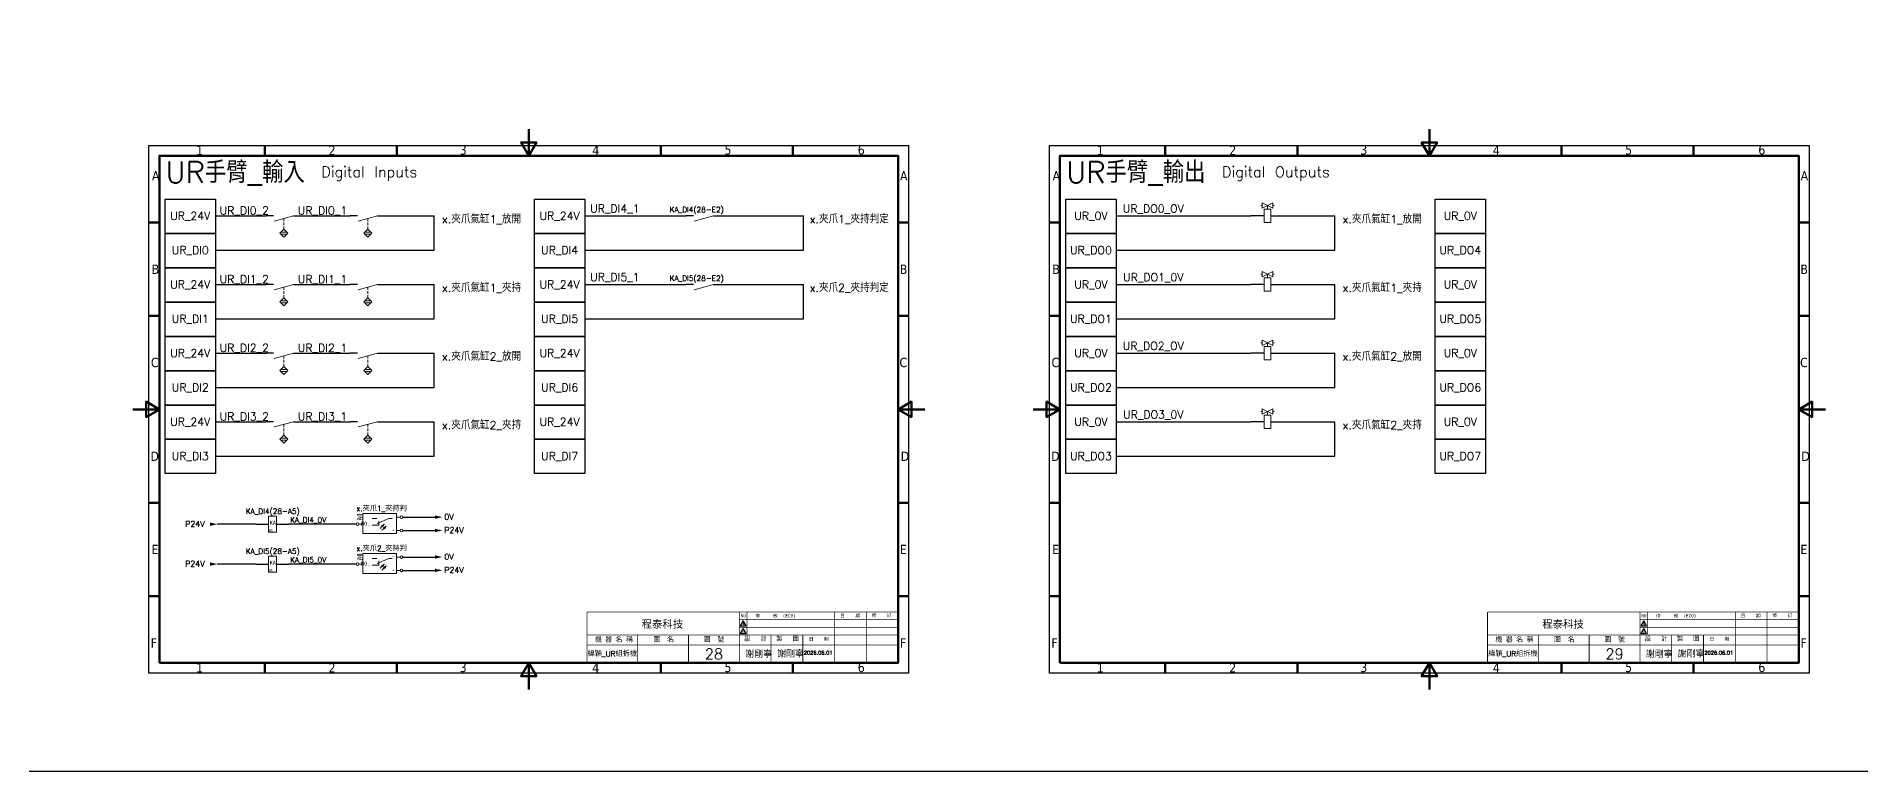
# Model space of a CAD drawing. Header units: millimetres. Extents: x -782 to 3702, y -797 to 1013.
# Drawn here: x 2385 to 3069, y 10 to 285 of the extents above; entities that cross this region are included whole.
import ezdxf

# ---------------------------------------------------------------- set-up
doc = ezdxf.new("R2010")
doc.units = ezdxf.units.MM
for name, color, linetype in [('5', 7, 'Continuous'), ('MAIN', 7, 'Continuous'), ('TEXT', 7, 'Continuous')]:
    doc.layers.add(name, color=color, linetype=linetype)
doc.layers.add('圖框 (ISO)', color=7, linetype='Continuous', lineweight=70)
doc.styles.add('CHINESE', font='complex.shx', dxfattribs={"bigfont": 'chineset.shx'})
doc.styles.add('RUBONM', font='COMPLEX.shx', dxfattribs={"bigfont": 'chineset.shx'})
doc.styles.get("Standard").update_dxf_attribs({"font": 'txt.shx', "height": 2, "bigfont": 'chineset.shx'})
doc.styles.add('STYLE1', font='', dxfattribs={"height": 30})
doc.styles.add('符號名稱2.0', font='kaiu.ttf', dxfattribs={"height": 2})
doc.styles.add('符號字型1.0', font='kaiu.ttf', dxfattribs={"height": 1})
doc.styles.add('註記文字 (ISO)', font='tahoma.ttf')
doc.styles.get('STYLE1').set_extended_font_data('MingLiU')

# ---------------------------------------------------------------- blocks, each defined once
blk = doc.blocks.new('A$C0CEA0B25')
for p, q in [((6.1, 203.9), (290.9, 203.9)), ((6.1, 6.1), (6.1, 203.9)), ((290.9, 203.9), (290.9, 6.1)), ((290.9, 6.1), (6.1, 6.1))]:
    blk.add_line(p, q)
at = {"const_width": 0.286}
for points in [[(170.31, 29.05), (287, 29.05)], [(170.31, 29.05), (170.31, 10)], [(227.47, 29.05), (227.47, 10)], [(230.32, 29.05), (230.32, 20.48)], [(263.19, 29.05), (263.19, 10)], [(275.09, 29.05), (275.09, 10)], [(170.31, 20.48), (287, 20.48)], [(189.36, 20.48), (189.36, 10)], [(208.41, 20.48), (208.41, 10)], [(227.47, 26.19), (287, 26.19)], [(227.47, 23.34), (287, 23.34)], [(239.37, 20.48), (239.37, 10)], [(251.28, 20.48), (251.28, 10)], [(170.31, 16.67), (287, 16.67)], [(170.31, 10), (287, 10)]]:
    blk.add_lwpolyline(points, dxfattribs=at)
at = {"layer": '5'}
for points in [[(229.98, 23.91), (228.9, 25.79), (227.81, 23.91)], [(229.98, 21.05), (228.9, 22.93), (227.81, 21.05)]]:
    blk.add_lwpolyline(points, close=True, dxfattribs=at)
at = {"layer": '圖框 (ISO)'}
for p, q in [((49.5, 200), (49.5, 203.9)), ((99, 200), (99, 203.9)), ((198, 200), (198, 203.9)), ((247.5, 200), (247.5, 203.9)), ((10, 175), (6.1, 175)), ((287, 175), (290.9, 175)), ((10, 140), (6.1, 140)), ((287, 140), (290.9, 140)), ((10, 70), (6.1, 70)), ((287, 70), (290.9, 70)), ((10, 35), (6.1, 35)), ((287, 35), (290.9, 35)), ((49.5, 10), (49.5, 6.1)), ((49.5, 6.1), (49.5, 10)), ((99, 10), (99, 6.1)), ((198, 10), (198, 6.1)), ((247.5, 10), (247.5, 6.1))]:
    blk.add_line(p, q, dxfattribs=at)
at = {"layer": '圖框 (ISO)', "flags": 128}
for points in [[(148.5, 210), (148.5, 200), (145.61, 205), (151.39, 205), (148.5, 200)], [(10, 10), (10, 200), (287, 200), (287, 10), (10, 10)], [(0, 105), (10, 105), (5, 107.89), (5, 102.11), (10, 105)], [(297, 105), (287, 105), (292, 107.89), (292, 102.11), (287, 105)], [(148.5, 0), (148.5, 10), (145.61, 5), (151.39, 5), (148.5, 10)]]:
    blk.add_lwpolyline(points, dxfattribs=at)
at = {"layer": '5'}
for s, height, style, p in [('NO', 1.238, 'STYLE1', (227.98, 27.05)), ('修     改  (ECO)', 1.2383, 'STYLE1', (233.51, 27.05)), ('日    期', 1.238, 'STYLE1', (265.33, 27.05)), ('修    訂', 1.238, 'STYLE1', (277.17, 27.21)), ('2', 1.14, 'STYLE1', (228.5, 21.31)), ('1', 1.14, 'STYLE1', (228.5, 24.17)), ('機 器 名 稱', 1.905, 'RUBONM', (173.3, 17.71)), ('圖  名', 1.905, 'RUBONM', (195.24, 17.71)), ('圖  號', 1.905, 'RUBONM', (214.09, 17.71)), ('設   計', 1.705, 'RUBONM', (229.32, 18.12)), ('製   圖', 1.705, 'RUBONM', (241.32, 18.12)), ('日    期', 1.238, 'STYLE1', (253.59, 18.36))]:
    blk.add_text(s, height=height, dxfattribs=dict(at, style=style)).set_placement(p)
at = {"layer": 'TEXT', "style": 'STYLE1'}
blk.add_text('程泰科技', height=2.858, dxfattribs=at).set_placement((190.84, 23.14))
at = {"layer": '圖框 (ISO)', "char_height": 3.5, "attachment_point": 7, "style": '註記文字 (ISO)'}
for s, insert in [('1', (23.78, 200.33)), ('2', (73.44, 200.33)), ('3', (122.6, 200.4)), ('4', (172.33, 200.33)), ('5', (221.88, 200.4)), ('6', (271.85, 200.4)), ('A', (7.21, 190.75)), ('A', (287.71, 190.75)), ('B', (7.11, 155.75)), ('B', (287.62, 155.75)), ('C', (6.83, 120.75)), ('C', (287.5, 120.75)), ('D', (6.67, 85.69)), ('D', (287.97, 85.69)), ('E', (7.04, 50.75)), ('E', (287.62, 50.75)), ('F', (6.77, 15.75)), ('F', (287.64, 15.75)), ('1', (23.78, 6.43)), ('2', (73.44, 6.43)), ('3', (122.6, 6.5)), ('4', (172.33, 6.43)), ('5', (221.88, 6.5)), ('6', (271.85, 6.5))]:
    blk.add_mtext(s, dxfattribs=dict(at, insert=insert))
blk = doc.blocks.new('圖框1')
blk.add_blockref('A$C0CEA0B25', (0, 0))
at = {"color": 7, "ltscale": 2, "insert": (179.84, 13.33), "char_height": 2, "attachment_point": 5}
blk.add_mtext_dynamic_manual_height_columns('緯穎_UR組拆機', width=19.0512, gutter_width=10, heights=[0], dxfattribs=at)
at = {"ltscale": 2, "attachment_point": 1}
for s, insert, char_height in [('謝剛寧', (229.64, 14.49), 2.5), ('謝剛寧', (241.61, 14.58), 2.5), ('2026.06.01', (251.63, 14.49), 1.4)]:
    blk.add_mtext(s, dxfattribs=dict(at, insert=insert, char_height=char_height))
blk = doc.blocks.new('A$C766203F7')
at = {"color": 0, "linetype": 'ByBlock'}
for p, q in [((2.81, 0), (0, 0)), ((10.31, 0), (12.5, 0))]:
    blk.add_line(p, q, dxfattribs=at)
at = {"color": 0, "linetype": 'ByBlock', "lineweight": 13}
for p, q in [((10.31, 0), (2.97, -1.98)), ((6.64, -5.04), (5.14, -6.54)), ((5.14, -6.54), (6.64, -8.04)), ((5.52, -6.17), (7.77, -6.17)), ((6.64, -2.04), (6.64, -0.99)), ((6.64, -3.54), (6.64, -2.49)), ((6.64, -5.04), (6.64, -3.99)), ((8.14, -6.54), (6.64, -5.04)), ((6.64, -8.04), (8.14, -6.54)), ((5.52, -6.92), (7.77, -6.92))]:
    blk.add_line(p, q, dxfattribs=at)
blk = doc.blocks.new('A$C22F94081')
at = {"color": 0, "linetype": 'ByBlock', "lineweight": 13}
for p, q in [((15.17, 1.32), (2.5, 1.32)), ((2.5, 1.32), (2.5, -6.18)), ((15.17, -6.18), (15.17, 1.32)), ((16.5, 0), (15.17, 0)), ((1, -2.66), (2.5, -2.66)), ((2.5, -6.18), (15.17, -6.18)), ((7.71, -0.52), (6.02, -0.52)), ((8.52, -3.02), (6.02, -3.02)), ((12.21, -0.52), (7.89, -2.39)), ((8.52, -1.46), (8.52, -3.02)), ((9.51, -3.64), (8.94, -4.21)), ((9.79, -3.36), (9.51, -3.64)), ((10.5, -2.65), (9.58, -3.15)), ((10, -3.57), (9.58, -3.15)), ((10.21, -4.35), (9.65, -4.91)), ((10.5, -2.65), (9.79, -3.36)), ((9.79, -3.36), (9.93, -3.5)), ((9.93, -3.5), (10, -3.57)), ((10.5, -2.65), (10, -3.57)), ((10.5, -4.06), (10.21, -4.35)), ((11.2, -3.36), (10.28, -3.85)), ((10.71, -4.28), (10.28, -3.85)), ((11.2, -3.36), (10.5, -4.06)), ((10.5, -4.06), (10.64, -4.21)), ((10.64, -4.21), (10.71, -4.28)), ((11.2, -3.36), (10.71, -4.28)), ((12.21, -0.52), (13.52, -0.52)), ((16.5, -5), (15.17, -5))]:
    blk.add_line(p, q, dxfattribs=at)
for centre in [(17, 0), (0.5, -2.66), (17, -5)]:
    blk.add_circle(centre, 0.5, dxfattribs=at)
for points in [[(10.5, -2.65), (10, -3.57), (9.58, -3.15)], [(11.2, -3.36), (10.71, -4.28), (10.28, -3.85)]]:
    blk.add_solid(points, dxfattribs=at)
at = {"color": 0, "linetype": 'ByBlock', "lineweight": 13, "style": '符號字型1.0'}
for s, p in [('_', (13.44, 0.21)), ('+', (13.61, -5.4))]:
    blk.add_text(s, height=1, dxfattribs=at).set_placement(p)
at = {"ltscale": 2, "insert": (5.34, -1.71), "char_height": 1.5, "width": 2.0159, "attachment_point": 3}
blk.add_mtext('{\\fDFKai-SB|b0|i0|c136|p65;NO.}', dxfattribs=at)
blk = doc.blocks.new('箭號')
at = {"layer": 'MAIN'}
blk.add_lwpolyline([(0, 0, 2, 0, 0), (0, -4.5, 0, 0, 0)], format="xyseb", dxfattribs=at)
blk = doc.blocks.new('A$C0D911DAA')
at = {"color": 0, "linetype": 'ByBlock'}
for p, q in [((0, 0), (4.75, 0)), ((7.75, 0), (12.5, 0))]:
    blk.add_line(p, q, dxfattribs=at)
at = {"color": 0, "linetype": 'ByBlock', "lineweight": 13}
for p, q in [((7.75, 3), (4.75, 3)), ((4.75, 3), (4.75, -3)), ((7.75, -3), (7.75, 3)), ((4.75, -3), (7.75, -3))]:
    blk.add_line(p, q, dxfattribs=at)
at = {"color": 0, "linetype": 'ByBlock', "lineweight": -2, "insert": (5.22, 1.28), "char_height": 1.5, "attachment_point": 1, "style": '符號名稱2.0'}
blk.add_mtext('KA', dxfattribs=at)
at = {"color": 0, "linetype": 'ByBlock', "lineweight": -2, "insert": (4.85, -1.77), "char_height": 1, "width": 7.0222, "attachment_point": 1, "style": '符號名稱2.0'}
blk.add_mtext('DC', dxfattribs=at)
blk = doc.blocks.new('A$C2EAA752C')
at = {"color": 0, "linetype": 'ByBlock'}
for p, q in [((2.81, 0), (0, 0)), ((10.31, 0), (12.5, 0))]:
    blk.add_line(p, q, dxfattribs=at)
at = {"color": 0, "linetype": 'ByBlock', "lineweight": 13}
blk.add_line((10.31, 0), (2.97, -1.98), dxfattribs=at)
blk = doc.blocks.new('A$C7847020D')
at = {"color": 0, "linetype": 'ByBlock'}
for p, q in [((5, 0), (0, 0)), ((7.5, 0), (12.5, 0))]:
    blk.add_line(p, q, dxfattribs=at)
at = {"color": 0, "linetype": 'ByBlock', "lineweight": 13}
for p, q in [((4.25, 3.8), (3.75, 3.8)), ((4.25, 2.8), (4.25, 4.8)), ((4.25, 4.8), (8.25, 2.8)), ((8.25, 4.8), (4.25, 2.8)), ((5, -2.5), (5, 2.5)), ((5, 2.5), (7.5, 2.5)), ((6.25, 2.51), (6.25, 3.8)), ((6.25, 3.3), (6.25, 3.8)), ((7.5, 2.5), (7.5, -2.5)), ((8.25, 2.8), (8.25, 4.8)), ((8.25, 3.8), (8.75, 3.8)), ((7.5, -2.5), (5, -2.5))]:
    blk.add_line(p, q, dxfattribs=at)

msp = doc.modelspace()

# ---------------------------------------------------------------- linework, layer by layer
at = {"color": 7, "ltscale": 2}
for p, q in [((2451.98, 218.16), (2470.98, 218.16)), ((2483.48, 218.16), (2502.49, 218.16)), ((2514.99, 218.16), (2533.99, 218.16)), ((2533.99, 205.3), (2533.99, 218.16)), ((2590.48, 218.16), (2628.49, 218.16)), ((2640.99, 218.16), (2672.49, 218.16)), ((2672.49, 205.3), (2672.49, 218.16)), ((2789.68, 218.16), (2821.19, 218.16)), ((2821.19, 218.16), (2840.19, 218.16)), ((2852.69, 218.16), (2871.7, 218.16)), ((2871.7, 205.3), (2871.7, 218.16)), ((2451.98, 205.3), (2533.99, 205.3)), ((2590.48, 205.3), (2672.49, 205.3)), ((2789.68, 205.3), (2871.7, 205.3)), ((2451.98, 192.43), (2470.98, 192.43)), ((2483.48, 192.43), (2502.49, 192.43)), ((2514.99, 192.43), (2533.99, 192.43)), ((2533.99, 179.57), (2533.99, 192.43)), ((2590.48, 192.43), (2628.49, 192.43)), ((2640.99, 192.43), (2672.49, 192.43)), ((2672.49, 179.57), (2672.49, 192.43)), ((2789.68, 192.43), (2821.19, 192.43)), ((2821.19, 192.43), (2840.19, 192.43)), ((2852.69, 192.43), (2871.7, 192.43)), ((2871.7, 179.57), (2871.7, 192.43)), ((2451.98, 179.57), (2533.99, 179.57)), ((2590.48, 179.57), (2672.49, 179.57)), ((2789.68, 179.57), (2871.7, 179.57)), ((2451.98, 166.71), (2470.98, 166.71)), ((2483.48, 166.71), (2502.49, 166.71)), ((2514.99, 166.71), (2533.99, 166.71)), ((2533.99, 153.85), (2533.99, 166.71)), ((2789.68, 166.71), (2821.19, 166.71)), ((2821.19, 166.71), (2840.19, 166.71)), ((2852.69, 166.71), (2871.7, 166.71)), ((2871.7, 153.85), (2871.7, 166.71)), ((2451.98, 153.85), (2533.99, 153.85)), ((2789.68, 153.85), (2871.7, 153.85)), ((2451.98, 140.99), (2470.98, 140.99)), ((2483.48, 140.99), (2502.49, 140.99)), ((2514.99, 140.99), (2533.99, 140.99)), ((2533.99, 128.13), (2533.99, 140.99)), ((2789.68, 140.99), (2821.19, 140.99)), ((2821.19, 140.99), (2840.19, 140.99)), ((2852.69, 140.99), (2871.7, 140.99)), ((2871.7, 128.13), (2871.7, 140.99)), ((2451.98, 128.13), (2533.99, 128.13)), ((2789.68, 128.13), (2871.7, 128.13)), ((2522.25, 105.24), (2534.33, 105.24)), ((2467.09, 102.58), (2452.78, 102.58)), ((2504.75, 102.58), (2479.59, 102.58)), ((2522.25, 100.24), (2534.33, 100.24)), ((2522.25, 90.29), (2534.33, 90.29)), ((2467.09, 87.63), (2452.78, 87.63)), ((2504.75, 87.63), (2479.59, 87.63)), ((2522.25, 85.29), (2534.33, 85.29))]:
    msp.add_line(p, q, dxfattribs=at)
at = {"ltscale": 2}
msp.add_lwpolyline([(32.39, 781.23), (3435.22, 781.23), (3435.22, 9.94), (32.39, 9.94)], close=True, dxfattribs=at)
for points in [[(2433.13, 224.42), (2451.98, 224.42), (2451.98, 211.55), (2433.13, 211.55)], [(2571.63, 224.42), (2590.48, 224.42), (2590.48, 211.55), (2571.63, 211.55)], [(2770.84, 224.42), (2789.68, 224.42), (2789.68, 211.55), (2770.84, 211.55)], [(2909.34, 224.42), (2928.18, 224.42), (2928.18, 211.55), (2909.34, 211.55)], [(2433.13, 211.55), (2451.98, 211.55), (2451.98, 198.69), (2433.13, 198.69)], [(2571.63, 211.55), (2590.48, 211.55), (2590.48, 198.69), (2571.63, 198.69)], [(2770.84, 211.55), (2789.68, 211.55), (2789.68, 198.69), (2770.84, 198.69)], [(2909.34, 211.55), (2928.18, 211.55), (2928.18, 198.69), (2909.34, 198.69)], [(2433.13, 198.69), (2451.98, 198.69), (2451.98, 185.83), (2433.13, 185.83)], [(2571.63, 198.69), (2590.48, 198.69), (2590.48, 185.83), (2571.63, 185.83)], [(2770.84, 198.69), (2789.68, 198.69), (2789.68, 185.83), (2770.84, 185.83)], [(2909.34, 198.69), (2928.18, 198.69), (2928.18, 185.83), (2909.34, 185.83)], [(2433.13, 185.83), (2451.98, 185.83), (2451.98, 172.97), (2433.13, 172.97)], [(2571.63, 185.83), (2590.48, 185.83), (2590.48, 172.97), (2571.63, 172.97)], [(2770.84, 185.83), (2789.68, 185.83), (2789.68, 172.97), (2770.84, 172.97)], [(2909.34, 185.83), (2928.18, 185.83), (2928.18, 172.97), (2909.34, 172.97)], [(2433.13, 172.97), (2451.98, 172.97), (2451.98, 160.11), (2433.13, 160.11)], [(2571.63, 172.97), (2590.48, 172.97), (2590.48, 160.11), (2571.63, 160.11)], [(2770.84, 172.97), (2789.68, 172.97), (2789.68, 160.11), (2770.84, 160.11)], [(2909.34, 172.97), (2928.18, 172.97), (2928.18, 160.11), (2909.34, 160.11)], [(2433.13, 160.11), (2451.98, 160.11), (2451.98, 147.25), (2433.13, 147.25)], [(2571.63, 160.11), (2590.48, 160.11), (2590.48, 147.25), (2571.63, 147.25)], [(2770.84, 160.11), (2789.68, 160.11), (2789.68, 147.25), (2770.84, 147.25)], [(2909.34, 160.11), (2928.18, 160.11), (2928.18, 147.25), (2909.34, 147.25)], [(2433.13, 147.25), (2451.98, 147.25), (2451.98, 134.39), (2433.13, 134.39)], [(2571.63, 147.25), (2590.48, 147.25), (2590.48, 134.39), (2571.63, 134.39)], [(2770.84, 147.25), (2789.68, 147.25), (2789.68, 134.39), (2770.84, 134.39)], [(2909.34, 147.25), (2928.18, 147.25), (2928.18, 134.39), (2909.34, 134.39)], [(2433.13, 134.39), (2451.98, 134.39), (2451.98, 121.53), (2433.13, 121.53)], [(2571.63, 134.39), (2590.48, 134.39), (2590.48, 121.53), (2571.63, 121.53)], [(2770.84, 134.39), (2789.68, 134.39), (2789.68, 121.53), (2770.84, 121.53)], [(2909.34, 134.39), (2928.18, 134.39), (2928.18, 121.53), (2909.34, 121.53)]]:
    msp.add_lwpolyline(points, close=True)

# ---------------------------------------------------------------- block references
at = {"color": 7, "ltscale": 2}
for p in [(2420.96, 40.62), (2758.66, 40.62)]:
    msp.add_blockref('圖框1', p, dxfattribs=at)
for name, p in [('A$C7847020D', (2840.19, 218.16)), ('A$C766203F7', (2470.98, 218.16)), ('A$C766203F7', (2502.49, 218.16)), ('A$C2EAA752C', (2628.49, 218.16)), ('A$C766203F7', (2470.98, 192.43)), ('A$C766203F7', (2502.49, 192.43)), ('A$C2EAA752C', (2628.49, 192.43)), ('A$C7847020D', (2840.19, 192.43)), ('A$C7847020D', (2840.19, 166.71)), ('A$C766203F7', (2470.98, 166.71)), ('A$C766203F7', (2502.49, 166.71)), ('A$C7847020D', (2840.19, 140.99)), ('A$C766203F7', (2470.98, 140.99)), ('A$C766203F7', (2502.49, 140.99)), ('A$C0D911DAA', (2467.09, 102.58)), ('A$C22F94081', (2504.75, 105.24)), ('A$C0D911DAA', (2467.09, 87.63)), ('A$C22F94081', (2504.75, 90.29))]:
    msp.add_blockref(name, p)
at = {"xscale": 0.6143999999999892, "yscale": 0.6143999999999892, "zscale": 0.6143999999999892, "rotation": 90}
for p in [(2449.99, 102.58), (2534.33, 105.24), (2534.33, 100.24), (2534.33, 90.29), (2449.99, 87.63), (2534.33, 85.29)]:
    msp.add_blockref('箭號', p, dxfattribs=at)

# ---------------------------------------------------------------- texts
at = {"style": 'CHINESE'}
for s, p in [('P24V', (2440.64, 101.62)), ('0V', (2537.8, 104.28)), ('P24V', (2537.8, 99.28)), ('0V', (2537.8, 89.33)), ('P24V', (2440.64, 86.67)), ('P24V', (2537.8, 84.33))]:
    msp.add_text(s, height=2.15, dxfattribs=at).set_placement(p)
at = {"color": 7, "ltscale": 2}
for s, width, insert, char_height, attachment_point in [('UR手臂_輸入', 72.0378, (2433.27, 238.46), 8, 1), ('{\\C256;Digital Inputs}', 57.321, (2491.68, 236.61), 4, 1), ('UR手臂_輸出', 72.0378, (2770.97, 238.46), 8, 1), ('{\\C256;Digital Outputs}', 57.321, (2829.39, 236.61), 4, 1), ('UR_24V', 18.8465, (2442.55, 217.99), 3, 5), ('UR_DI0_2', 18.8465, (2462.81, 219.96), 3, 5), ('UR_DI0_1', 18.8465, (2492.12, 219.96), 3, 5), ('UR_24V', 18.8465, (2581.05, 217.99), 3, 5), ('UR_DI4_1', 18.8465, (2601.75, 220.72), 3, 5), ('KA_DI4(28-E2)', 4.996, (2622.3, 221.46), 2, 1), ('UR_0V', 18.8465, (2780.26, 217.99), 3, 5), ('UR_DO0_OV', 18.8465, (2803.65, 220.69), 3, 5), ('UR_0V', 18.8465, (2918.76, 217.99), 3, 5), ('x.夾爪氣缸1_放開', 38.5781, (2536.92, 218.34), 3, 1), ('x.夾爪1_夾持判定', 38.5781, (2674.81, 218.39), 3, 1), ('x.夾爪氣缸1_放開', 38.5781, (2874.63, 218.34), 3, 1), ('UR_DI0', 18.8465, (2442.55, 205.12), 3, 5), ('UR_DI4', 18.8465, (2581.05, 205.12), 3, 5), ('UR_DO0', 18.8465, (2780.26, 205.12), 3, 5), ('UR_DO4', 18.8465, (2918.76, 205.12), 3, 5), ('UR_24V', 18.8465, (2442.55, 192.26), 3, 5), ('UR_DI1_2', 18.8465, (2462.81, 194.24), 3, 5), ('UR_DI1_1', 18.8465, (2492.12, 194.24), 3, 5), ('x.夾爪氣缸1_夾持', 38.5781, (2536.92, 192.62), 3, 1), ('UR_24V', 18.8465, (2581.05, 192.26), 3, 5), ('UR_DI5_1', 18.8465, (2601.75, 195), 3, 5), ('KA_DI5(28-E2)', 4.996, (2622.3, 195.74), 2, 1), ('x.夾爪2_夾持判定', 38.5781, (2674.81, 192.67), 3, 1), ('UR_0V', 18.8465, (2780.26, 192.26), 3, 5), ('UR_DO1_0V', 18.8465, (2803.65, 194.96), 3, 5), ('x.夾爪氣缸1_夾持', 38.5781, (2874.63, 192.62), 3, 1), ('UR_0V', 18.8465, (2918.76, 192.26), 3, 5), ('UR_DI1', 18.8465, (2442.55, 179.4), 3, 5), ('UR_DI5', 18.8465, (2581.05, 179.4), 3, 5), ('UR_DO1', 18.8465, (2780.26, 179.4), 3, 5), ('UR_DO5', 18.8465, (2918.76, 179.4), 3, 5), ('UR_24V', 18.8465, (2442.55, 166.54), 3, 5), ('UR_DI2_2', 18.8465, (2462.81, 168.51), 3, 5), ('UR_DI2_1', 18.8465, (2492.12, 168.51), 3, 5), ('x.夾爪氣缸2_放開', 38.5781, (2536.92, 166.9), 3, 1), ('UR_24V', 18.8465, (2581.05, 166.54), 3, 5), ('UR_0V', 18.8465, (2780.26, 166.54), 3, 5), ('UR_DO2_OV', 18.8465, (2803.65, 169.24), 3, 5), ('x.夾爪氣缸2_放開', 38.5781, (2874.63, 166.9), 3, 1), ('UR_0V', 18.8465, (2918.76, 166.54), 3, 5), ('UR_DI2', 18.8465, (2442.55, 153.68), 3, 5), ('UR_DI6', 18.8465, (2581.05, 153.68), 3, 5), ('UR_DO2', 18.8465, (2780.26, 153.68), 3, 5), ('UR_DO6', 18.8465, (2918.76, 153.68), 3, 5), ('UR_DI3_2', 18.8465, (2462.81, 142.79), 3, 5), ('UR_DI3_1', 18.8465, (2492.12, 142.79), 3, 5), ('UR_DO3_0V', 18.8465, (2803.65, 143.52), 3, 5), ('UR_24V', 18.8465, (2442.55, 140.82), 3, 5), ('x.夾爪氣缸2_夾持', 38.5781, (2536.92, 141.18), 3, 1), ('UR_24V', 18.8465, (2581.05, 140.82), 3, 5), ('UR_0V', 18.8465, (2780.26, 140.82), 3, 5), ('x.夾爪氣缸2_夾持', 38.5781, (2874.63, 141.18), 3, 1), ('UR_0V', 18.8465, (2918.76, 140.82), 3, 5), ('UR_DI3', 18.8465, (2442.55, 127.96), 3, 5), ('UR_DI7', 18.8465, (2581.05, 127.96), 3, 5), ('UR_DO3', 18.8465, (2780.26, 127.96), 3, 5), ('UR_DO7', 18.8465, (2918.76, 127.96), 3, 5), ('x.夾爪1_夾持判定', 18.8955, (2504.85, 109.46), 2, 1), ('KA_DI4(28-A5)', 4.996, (2463.37, 108.43), 2, 1), ('KA_DI4_0V', 4.996, (2479.99, 105.19), 2, 1), ('KA_DI5(28-A5)', 4.996, (2463.37, 93.48), 2, 1), ('KA_DI5_0V', 4.996, (2479.99, 90.24), 2, 1), ('x.夾爪2_夾持判定', 18.8955, (2504.85, 94.52), 2, 1)]:
    msp.add_mtext_dynamic_manual_height_columns(s, width=width, gutter_width=10, heights=[0], dxfattribs=dict(at, insert=insert, char_height=char_height, attachment_point=attachment_point))
at = {"color": 7, "ltscale": 2, "char_height": 4, "width": 19.0512, "attachment_point": 5}
for s, insert in [('28', (2638.9, 53.96)), ('29', (2976.6, 53.96))]:
    msp.add_mtext(s, dxfattribs=dict(at, insert=insert))

doc.saveas('drawing.dxf')
